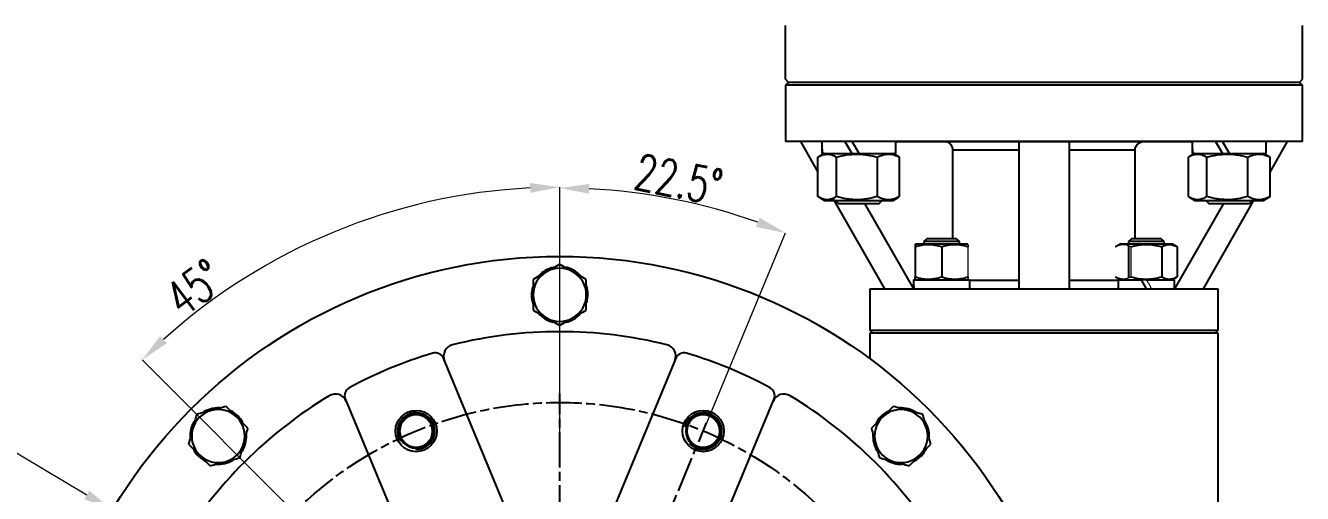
# Model space of a CAD drawing. Header units: millimetres. Extents: x 2404 to 4548, y 1024 to 2541.
# Drawn here: x 3567.4 to 3999.8, y 1942.2 to 2100.8 of the extents above; entities that cross this region are included whole.
import ezdxf

# ---------------------------------------------------------------- set-up
doc = ezdxf.new("R2010")
doc.units = ezdxf.units.MM
doc.linetypes.add('AM_ISO08W050', pattern=[18, 12, -1.5, 3, -1.5])
for name, color, linetype, lineweight in [('AM_5', 3, 'Continuous', 25), ('AM_7', 4, 'AM_ISO08W050', 25), ('粗实线', 7, 'Continuous', 40)]:
    doc.layers.add(name, color=color, linetype=linetype, lineweight=lineweight)
doc.styles.add('SLDTEXTSTYLE1', font='txt.shx', dxfattribs={"width": 0.7, "bigfont": 'gbcbig.shx'})
doc.dimstyles.new('SLDDIMSTYLE12$2', dxfattribs={"dimtxt": 12, "dimasz": 10, "dimexe": 0, "dimexo": 0.0625, "dimgap": 0.875, "dimtad": 1, "dimdec": 1, "dimlfac": 1.8, "dimrnd": 1e-09, "dimzin": 12, "dimdsep": 46, "dimtxsty": 'SLDTEXTSTYLE1', "dimcen": 0.09, "dimdle": 8.16, "dimclrd": 3, "dimclre": 3, "dimadec": 0, "dimazin": 3, "dimtfac": 1, "dimtdec": 1, "dimtofl": 0, "dimtmove": 0, "dimatfit": 3, "dimfxl": 0, "dimfrac": 2, "dimtolj": 1, "dimlwd": 5, "dimlwe": 5, "dimarcsym": 0})
doc.dimstyles.new('SLDDIMSTYLE12$3', dxfattribs={"dimtxt": 12, "dimasz": 10, "dimexe": 0, "dimexo": 0.0625, "dimgap": 0.875, "dimtad": 1, "dimdec": 1, "dimlfac": 1.8, "dimrnd": 1e-09, "dimzin": 12, "dimdsep": 46, "dimtxsty": 'SLDTEXTSTYLE1', "dimcen": 0.09, "dimdle": 8.16, "dimclrd": 3, "dimclre": 3, "dimadec": 0, "dimazin": 3, "dimtfac": 1, "dimtdec": 1, "dimtofl": 0, "dimtmove": 0, "dimatfit": 3, "dimfxl": 0, "dimfrac": 2, "dimtolj": 1, "dimlwd": 5, "dimlwe": 5, "dimarcsym": 0})

# ---------------------------------------------------------------- blocks, each defined once
blk = doc.blocks.new('*D58')
at = {"layer": 'AM_5', "color": 3, "linetype": 'Continuous', "lineweight": 5, "transparency": 16777216}
blk.add_line((3530.68, 1976.08), (3588.22, 1941.7), dxfattribs=at)
at = {"layer": 'AM_5', "color": 3, "lineweight": 5, "transparency": 16777216}
for p, q in [((3748.22, 1846.03), (3748.4, 1846.03)), ((3748.31, 1845.94), (3748.31, 1846.12))]:
    blk.add_line(p, q, dxfattribs=at)
at = {"layer": 'AM_5', "color": 3, "transparency": 16777216}
blk.add_solid([(3589.07, 1943.13), (3587.36, 1940.27), (3596.8, 1936.57)], dxfattribs=at)
at = {"layer": 'Defpoints', "color": 0, "transparency": 16777216}
for p in [(3596.8, 1936.57), (3899.81, 1755.49)]:
    blk.add_point(p, dxfattribs=at)
at = {"layer": 'AM_5', "color": 0, "transparency": 16777216, "insert": (3548.18, 1973.64), "char_height": 12, "attachment_point": 5, "rotation": 329.1367, "style": 'SLDTEXTSTYLE1'}
blk.add_mtext('\\A1;∅353', dxfattribs=at)
blk = doc.blocks.new('*D48')
at = {"layer": 'AM_5', "color": 3, "linetype": 'Continuous', "lineweight": 5, "transparency": 16777216}
blk.add_line((3748.31, 1960.66), (3748.31, 2046.01), dxfattribs=at)
at = {"layer": 'AM_5', "color": 3, "lineweight": 5, "transparency": 16777216}
blk.add_line((3689.93, 1904.41), (3606.9, 1987.44), dxfattribs=at)
at = {"layer": 'AM_5', "color": 3, "linetype": 'Continuous', "lineweight": 5, "transparency": 16777216}
blk.add_arc((3748.31, 1846.03), 199.98, 92.8654, 132.1346, dxfattribs=at)
at = {"layer": 'AM_5', "color": 3, "transparency": 16777216}
for points in [[(3738.27, 2047.43), (3738.35, 2044.09), (3748.31, 2046.01)], [(3615.29, 1993.12), (3613, 1995.54), (3606.9, 1987.44)]]:
    blk.add_solid(points, dxfattribs=at)
at = {"layer": 'Defpoints', "color": 0, "transparency": 16777216}
for p in [(3696.55, 2039.2), (3748.31, 1960.6), (3689.97, 1904.36), (3748.31, 1846.03), (3748.31, 1730.54)]:
    blk.add_point(p, dxfattribs=at)
at = {"layer": 'AM_5', "color": 0, "transparency": 16777216, "insert": (3624.7, 2011.89), "char_height": 12, "attachment_point": 5, "rotation": 36.6942, "style": 'SLDTEXTSTYLE1'}
blk.add_mtext('\\A1;45°', dxfattribs=at)
blk = doc.blocks.new('*D64')
at = {"layer": 'AM_5', "color": 3, "linetype": 'Continuous', "lineweight": 5, "transparency": 16777216}
blk.add_line((3748.31, 1976.09), (3748.31, 2045.7), dxfattribs=at)
at = {"layer": 'AM_5', "color": 3, "lineweight": 5, "transparency": 16777216}
blk.add_line((3798.08, 1966.19), (3824.72, 2030.5), dxfattribs=at)
at = {"layer": 'AM_5', "color": 3, "linetype": 'Continuous', "lineweight": 5, "transparency": 16777216}
blk.add_arc((3748.31, 1846.03), 199.68, 70.3697, 87.1303, dxfattribs=at)
at = {"layer": 'AM_5', "color": 3, "transparency": 16777216}
for points in [[(3758.26, 2043.79), (3758.35, 2047.12), (3748.31, 2045.7)], [(3815.99, 2035.65), (3814.79, 2032.54), (3824.72, 2030.5)]]:
    blk.add_solid(points, dxfattribs=at)
at = {"layer": 'Defpoints', "color": 0, "transparency": 16777216}
for p in [(3799.99, 2038.9), (3748.31, 1976.03), (3798.06, 1966.13), (3747.16, 1843.26), (3748.31, 1843.03)]:
    blk.add_point(p, dxfattribs=at)
at = {"layer": 'AM_5', "color": 0, "transparency": 16777216, "insert": (3788.6, 2048.61), "char_height": 12, "attachment_point": 5, "rotation": 348.75, "style": 'SLDTEXTSTYLE1'}
blk.add_mtext('\\A1;22.5%%D', dxfattribs=at)
blk = doc.blocks.new('*U43')
at = {"layer": '粗实线', "linetype": 'ByBlock'}
blk.add_circle((-0.07, 0), 5.7, dxfattribs=at)
at = {"layer": '粗实线', "color": 3, "linetype": 'ByBlock'}
blk.add_arc((-0.07, 0), 6.09, 222.8944, 167.5618, dxfattribs=at)
blk = doc.blocks.new('*U45')
at = {"layer": '粗实线', "color": 0, "linetype": 'ByBlock', "lineweight": -2, "transparency": 16777216}
for p, rotation in [((18900.81, 8919.97), 45), ((19066.74, 8851.14), 315), ((18832.03, 8851.26), 90.00000000000001), ((18831.98, 8754.04), 135), ((19066.69, 8753.92), 270), ((18900.69, 8685.26), 180), ((18997.91, 8685.21), 225)]:
    blk.add_blockref('*U43', p, dxfattribs=dict(at, rotation=rotation))
blk.add_blockref('*U43', (18998.03, 8919.92), dxfattribs=at)

msp = doc.modelspace()

# ---------------------------------------------------------------- linework, layer by layer
at = {"linetype": 'ByBlock'}
for p, q in [((3824.826, 2082.602), (3824.826, 2100.796)), ((3999.826, 2082.602), (3999.826, 2100.796)), ((3825.826, 2081.478), (3824.826, 2082.602)), ((3998.826, 2081.478), (3999.826, 2082.602)), ((3862.139, 2061.528), (3962.477, 2061.528))]:
    msp.add_line(p, q, dxfattribs=at)
at = {"color": 7, "linetype": 'Continuous', "lineweight": 25}
for p, q in [((3825.808, 2081.528), (3824.808, 2080.528)), ((3824.808, 2080.528), (3824.808, 2061.528)), ((3912.308, 2080.528), (3824.808, 2080.528)), ((3998.808, 2081.528), (3825.808, 2081.528)), ((3999.808, 2080.528), (3912.308, 2080.528)), ((3999.808, 2080.528), (3998.808, 2081.528)), ((3999.808, 2061.528), (3999.808, 2080.528)), ((3912.308, 2061.528), (3824.808, 2061.528)), ((3829.808, 2061.528), (3835.755, 2051.095)), ((3862.139, 2061.528), (3837.039, 2061.528)), ((3844.91, 2061.528), (3847.277, 2057.428)), ((3849.702, 2057.428), (3847.335, 2061.528)), ((3862.139, 2057.428), (3862.139, 2061.528)), ((3903.808, 2058.528), (3881.458, 2058.528)), ((3881.458, 2028.528), (3881.458, 2058.528)), ((3903.808, 2061.528), (3903.808, 2011.528)), ((3999.808, 2061.528), (3912.308, 2061.528)), ((3920.808, 2061.528), (3920.808, 2011.528)), ((3943.159, 2058.528), (3920.808, 2058.528)), ((3943.159, 2028.528), (3943.159, 2058.528)), ((3987.577, 2061.528), (3962.477, 2061.528)), ((3970.348, 2061.528), (3972.715, 2057.428)), ((3975.14, 2057.428), (3972.773, 2061.528)), ((3987.577, 2057.428), (3987.577, 2061.528)), ((3988.861, 2051.095), (3994.808, 2061.528)), ((3835.755, 2042.817), (3835.755, 2056.14)), ((3837.964, 2057.428), (3836.133, 2056.371)), ((3837.039, 2057.428), (3837.264, 2057.428)), ((3837.264, 2057.428), (3862.139, 2057.428)), ((3841.99, 2042.817), (3841.99, 2056.14)), ((3855.824, 2056.14), (3855.824, 2042.817)), ((3863.046, 2056.371), (3861.214, 2057.428)), ((3863.423, 2056.14), (3863.027, 2056.338)), ((3863.423, 2042.817), (3863.423, 2056.14)), ((3961.193, 2042.817), (3961.193, 2056.14)), ((3963.402, 2057.428), (3961.57, 2056.371)), ((3962.477, 2057.428), (3962.702, 2057.428)), ((3962.702, 2057.428), (3987.577, 2057.428)), ((3967.428, 2042.817), (3967.428, 2056.14)), ((3981.262, 2056.14), (3981.262, 2042.817)), ((3988.484, 2056.371), (3986.652, 2057.428)), ((3988.861, 2056.14), (3988.465, 2056.338)), ((3988.861, 2042.817), (3988.861, 2056.14)), ((3836.136, 2042.584), (3837.964, 2041.528)), ((3837.964, 2041.528), (3849.589, 2041.528)), ((3840.833, 2042.187), (3858.308, 2011.528)), ((3841.672, 2041.528), (3842.672, 2040.528)), ((3849.589, 2041.528), (3861.214, 2041.528)), ((3856.507, 2040.528), (3857.507, 2041.528)), ((3861.214, 2041.528), (3863.043, 2042.584)), ((3863.027, 2042.612), (3863.423, 2042.817)), ((3961.574, 2042.584), (3963.402, 2041.528)), ((3963.402, 2041.528), (3975.027, 2041.528)), ((3966.308, 2011.528), (3983.625, 2041.908)), ((3967.11, 2041.528), (3968.11, 2040.528)), ((3975.027, 2041.528), (3986.652, 2041.528)), ((3981.945, 2040.528), (3982.945, 2041.528)), ((3986.652, 2041.528), (3988.481, 2042.584)), ((3988.465, 2042.612), (3988.861, 2042.817)), ((3842.672, 2040.528), (3849.589, 2040.528)), ((3849.589, 2040.528), (3856.507, 2040.528)), ((3851.562, 2040.528), (3868.092, 2011.528)), ((3973.054, 2040.528), (3956.524, 2011.528)), ((3968.11, 2040.528), (3975.027, 2040.528)), ((3975.027, 2040.528), (3981.945, 2040.528)), ((3872.607, 2028.528), (3871.66, 2027.581)), ((3877.66, 2028.528), (3872.607, 2028.528)), ((3882.713, 2028.528), (3877.66, 2028.528)), ((3883.66, 2027.581), (3882.713, 2028.528)), ((3941.903, 2028.528), (3940.956, 2027.581)), ((3946.956, 2028.528), (3941.903, 2028.528)), ((3952.009, 2028.528), (3946.956, 2028.528)), ((3952.956, 2027.581), (3952.009, 2028.528)), ((3869.035, 2026.828), (3868.66, 2026.612)), ((3868.66, 2025.808), (3868.66, 2015.649)), ((3869.035, 2026.828), (3877.66, 2026.828)), ((3871.66, 2027.581), (3871.66, 2026.828)), ((3883.66, 2027.581), (3871.66, 2027.581)), ((3877.66, 2026.828), (3886.285, 2026.828)), ((3877.66, 2025.808), (3877.66, 2015.649)), ((3883.66, 2026.828), (3883.66, 2027.581)), ((3886.66, 2026.612), (3886.285, 2026.828)), ((3938.331, 2026.828), (3936.564, 2025.808)), ((3938.331, 2026.828), (3946.956, 2026.828)), ((3940.956, 2027.581), (3940.956, 2026.828)), ((3952.956, 2027.581), (3940.956, 2027.581)), ((3940.956, 2026.175), (3940.956, 2015.281)), ((3946.956, 2026.828), (3955.581, 2026.828)), ((3952.153, 2025.808), (3952.153, 2015.649)), ((3952.956, 2026.828), (3952.956, 2027.581)), ((3957.349, 2025.808), (3955.581, 2026.828)), ((3957.349, 2025.808), (3957.349, 2015.649)), ((3936.564, 2015.649), (3938.331, 2014.628)), ((3955.581, 2014.628), (3957.349, 2015.649)), ((3853.308, 2011.528), (3853.308, 1997.528)), ((3853.308, 2011.528), (3912.308, 2011.528)), ((3868.11, 2014.628), (3887.21, 2014.628)), ((3868.66, 2014.845), (3869.035, 2014.628)), ((3886.285, 2014.628), (3886.66, 2014.845)), ((3887.21, 2011.528), (3887.21, 2014.628)), ((3887.21, 2014.528), (3903.808, 2014.528)), ((3912.308, 2011.528), (3971.308, 2011.528)), ((3920.808, 2014.528), (3937.406, 2014.528)), ((3937.406, 2014.628), (3937.406, 2011.528)), ((3937.406, 2014.628), (3945.167, 2014.628)), ((3945.167, 2014.628), (3946.956, 2011.528)), ((3946.956, 2014.628), (3956.506, 2014.628)), ((3956.506, 2011.528), (3956.506, 2014.628)), ((3971.308, 1997.528), (3971.308, 2011.528)), ((3853.308, 1997.528), (3854.308, 1996.528)), ((3853.308, 1997.528), (3912.308, 1997.528)), ((3853.308, 1996.528), (3853.308, 1987.899)), ((3912.308, 1996.528), (3853.308, 1996.528)), ((3912.308, 1997.528), (3971.308, 1997.528)), ((3971.308, 1996.528), (3912.308, 1996.528)), ((3970.308, 1996.528), (3971.308, 1997.528)), ((3971.308, 1695.528), (3971.308, 1996.528)), ((3733.122, 1929.726), (3708.977, 1988.018)), ((3787.639, 1988.018), (3763.494, 1929.726)), ((3675.718, 1974.241), (3690.824, 1937.77)), ((3805.792, 1937.77), (3820.899, 1974.241))]:
    msp.add_line(p, q, dxfattribs=at)
at = {"color": 144, "linetype": 'Continuous', "lineweight": 18}
for p, q in [((3886.66, 2015.649), (3886.66, 2025.808)), ((3941.76, 2025.808), (3941.76, 2015.649)), ((3945.167, 2014.628), (3946.956, 2014.628))]:
    msp.add_line(p, q, dxfattribs=at)
at = {"color": 7, "linetype": 'Continuous', "lineweight": 25}
for centre, radius in [((3748.308, 1846.028), 176.5), ((3699.707, 1963.361), 7), ((3796.909, 1963.361), 7)]:
    msp.add_circle(centre, radius, dxfattribs=at)
for centre, radius, start, end in [((3748.308, 2009.528), 9, 120, 180), ((3748.308, 2009.528), 9.55, 103.51521, 137.78984), ((3748.308, 2009.528), 9, 60, 120), ((3748.308, 2009.528), 9.55, 42.8059, 79.1982), ((3748.308, 2009.528), 9, 0, 60), ((3748.308, 2009.528), 9.55, 163.41073, 199.16193), ((3748.308, 2009.528), 9.55, 343.69476, 18.28049), ((3748.308, 2009.528), 9, 180, 240), ((3748.308, 2009.528), 9, 300, 0), ((3748.308, 2009.528), 9.55, 220.9144, 256.31319), ((3748.308, 2009.528), 9.55, 282.65879, 316.76773), ((3748.308, 2009.528), 9, 240, 300), ((3748.308, 1846.028), 151, 76.10722, 103.89278), ((3748.308, 1846.028), 150, 106.6433, 118.3567), ((3706.206, 1986.87), 3, 22.5, 106.6433), ((3713.013, 1988.728), 4, 103.89278, 202.5), ((3783.604, 1988.728), 4, 337.5, 76.10722), ((3790.411, 1986.87), 3, 73.3567, 157.5), ((3748.308, 1846.028), 150, 61.6433, 73.3567), ((3678.489, 1975.389), 3, 118.3567, 202.5), ((3818.127, 1975.389), 3, 337.5, 61.6433), ((3748.308, 1846.028), 151, 121.10722, 148.89278), ((3672.362, 1971.89), 4, 22.5, 121.10722), ((3824.254, 1971.89), 4, 58.89278, 157.5), ((3748.308, 1846.028), 151, 31.10722, 58.89278), ((3632.696, 1961.64), 9, 105, 165), ((3632.696, 1961.64), 9.55, 87.8059, 124.1982), ((3632.696, 1961.64), 9, 45, 105), ((3632.696, 1961.64), 9.55, 28.69476, 63.28049), ((3632.696, 1961.64), 9, 345, 45), ((3863.92, 1961.64), 9, 135, 195), ((3863.92, 1961.64), 9.55, 118.41073, 154.16193), ((3863.92, 1961.64), 9, 75, 135), ((3863.92, 1961.64), 9.55, 58.51521, 92.78984), ((3863.92, 1961.64), 9, 15, 75), ((3632.696, 1961.64), 9.55, 148.51521, 182.78984), ((3632.696, 1961.64), 9, 165, 225), ((3863.92, 1961.64), 9, 315, 15), ((3863.92, 1961.64), 9.55, 357.8059, 34.1982), ((3632.696, 1961.64), 9, 285, 345), ((3632.696, 1961.64), 9.55, 327.65879, 1.76773), ((3863.92, 1961.64), 9.55, 175.9144, 211.31319), ((3863.92, 1961.64), 9, 195, 255), ((3632.696, 1961.64), 9.55, 208.41073, 244.16193), ((3632.696, 1961.64), 9, 225, 285), ((3863.92, 1961.64), 9, 255, 315), ((3863.92, 1961.64), 9.55, 298.69476, 333.28049), ((3632.696, 1961.64), 9.55, 265.9144, 301.31319), ((3863.92, 1961.64), 9.55, 237.65879, 271.76773)]:
    msp.add_arc(centre, radius, start, end, dxfattribs=at)
for centre, major_axis, start_param, end_param in [((3849.589, 2061.528), (0, -21.737), 4.712389, 4.9021421), ((3849.589, 2057.428), (0, -21.737), 4.6179404, 4.712389), ((3975.027, 2061.528), (0, -21.737), 4.712389, 4.9021421), ((3975.027, 2057.428), (0, -21.737), 4.6179404, 4.712389), ((3877.66, 2014.628), (0, 16.541), 1.5707963, 1.7593233), ((3877.66, 2011.528), (0, 16.541), 1.4769526, 1.5707963)]:
    msp.add_ellipse(centre, major_axis=major_axis, ratio=0.5773503, start_param=start_param, end_param=end_param, dxfattribs=at)
for points, knots in [([(3881.458, 2058.528), (3881.458, 2058.73), (3881.437, 2058.928), (3881.355, 2059.316), (3881.294, 2059.51), (3881.134, 2059.875), (3881.037, 2060.048), (3880.807, 2060.375), (3880.675, 2060.528), (3880.243, 2060.939), (3879.898, 2061.159), (3879.343, 2061.378), (3879.15, 2061.434), (3878.756, 2061.509), (3878.557, 2061.528), (3878.356, 2061.528)], [0, 0, 0, 0, 0.125, 0.125, 0.25, 0.25, 0.375, 0.375, 0.5, 0.5, 0.75, 0.75, 0.875, 0.875, 1, 1, 1, 1]), ([(3943.159, 2058.528), (3943.159, 2058.73), (3943.179, 2058.928), (3943.261, 2059.316), (3943.323, 2059.51), (3943.482, 2059.875), (3943.58, 2060.048), (3943.809, 2060.375), (3943.942, 2060.528), (3944.374, 2060.939), (3944.719, 2061.159), (3945.273, 2061.378), (3945.467, 2061.434), (3945.86, 2061.509), (3946.059, 2061.528), (3946.26, 2061.528)], [0, 0, 0, 0, 0.125, 0.125, 0.25, 0.25, 0.375, 0.375, 0.5, 0.5, 0.75, 0.75, 0.875, 0.875, 1, 1, 1, 1]), ([(3835.755, 2056.14), (3836.264, 2056.466), (3836.777, 2056.736), (3837.813, 2057.108), (3838.337, 2057.211), (3839.132, 2057.212), (3839.398, 2057.187), (3839.925, 2057.089), (3840.186, 2057.017), (3840.966, 2056.737), (3841.48, 2056.467), (3841.99, 2056.14)], [0, 0, 0, 0, 0.25, 0.25, 0.5, 0.5, 0.625, 0.625, 0.75, 0.75, 1, 1, 1, 1]), ([(3841.99, 2056.14), (3843.119, 2056.466), (3844.257, 2056.736), (3846.556, 2057.108), (3847.717, 2057.211), (3849.482, 2057.212), (3850.073, 2057.187), (3851.241, 2057.089), (3851.822, 2057.017), (3853.553, 2056.737), (3854.693, 2056.467), (3855.824, 2056.14)], [0, 0, 0, 0, 0.25, 0.25, 0.5, 0.5, 0.625, 0.625, 0.75, 0.75, 1, 1, 1, 1]), ([(3855.824, 2056.14), (3856.444, 2056.466), (3857.069, 2056.736), (3858.332, 2057.108), (3858.97, 2057.211), (3859.939, 2057.212), (3860.264, 2057.187), (3860.906, 2057.089), (3861.225, 2057.017), (3862.176, 2056.737), (3862.802, 2056.467), (3863.423, 2056.14)], [0, 0, 0, 0, 0.25, 0.25, 0.5, 0.5, 0.625, 0.625, 0.75, 0.75, 1, 1, 1, 1]), ([(3961.193, 2056.14), (3961.702, 2056.466), (3962.215, 2056.736), (3963.251, 2057.108), (3963.774, 2057.211), (3964.57, 2057.212), (3964.836, 2057.187), (3965.363, 2057.089), (3965.624, 2057.017), (3966.404, 2056.737), (3966.918, 2056.467), (3967.428, 2056.14)], [0, 0, 0, 0, 0.25, 0.25, 0.5, 0.5, 0.625, 0.625, 0.75, 0.75, 1, 1, 1, 1]), ([(3967.428, 2056.14), (3968.557, 2056.466), (3969.695, 2056.736), (3971.994, 2057.108), (3973.155, 2057.211), (3974.92, 2057.212), (3975.51, 2057.187), (3976.679, 2057.089), (3977.26, 2057.017), (3978.991, 2056.737), (3980.131, 2056.467), (3981.262, 2056.14)], [0, 0, 0, 0, 0.25, 0.25, 0.5, 0.5, 0.625, 0.625, 0.75, 0.75, 1, 1, 1, 1]), ([(3981.262, 2056.14), (3981.882, 2056.466), (3982.507, 2056.736), (3983.77, 2057.108), (3984.408, 2057.211), (3985.377, 2057.212), (3985.702, 2057.187), (3986.344, 2057.089), (3986.663, 2057.017), (3987.614, 2056.737), (3988.24, 2056.467), (3988.861, 2056.14)], [0, 0, 0, 0, 0.25, 0.25, 0.5, 0.5, 0.625, 0.625, 0.75, 0.75, 1, 1, 1, 1]), ([(3841.99, 2042.817), (3841.481, 2042.49), (3840.968, 2042.221), (3839.932, 2041.848), (3839.409, 2041.745), (3838.613, 2041.744), (3838.347, 2041.769), (3837.82, 2041.867), (3837.559, 2041.94), (3836.779, 2042.22), (3836.265, 2042.49), (3835.755, 2042.817)], [0, 0, 0, 0, 0.25, 0.25, 0.5, 0.5, 0.625, 0.625, 0.75, 0.75, 1, 1, 1, 1]), ([(3855.824, 2042.817), (3854.694, 2042.49), (3853.557, 2042.221), (3851.258, 2041.848), (3850.096, 2041.745), (3848.332, 2041.744), (3847.741, 2041.769), (3846.572, 2041.867), (3845.992, 2041.94), (3844.261, 2042.22), (3843.121, 2042.49), (3841.99, 2042.817)], [0, 0, 0, 0, 0.25, 0.25, 0.5, 0.5, 0.625, 0.625, 0.75, 0.75, 1, 1, 1, 1]), ([(3863.423, 2042.817), (3862.803, 2042.49), (3862.178, 2042.221), (3860.915, 2041.848), (3860.277, 2041.745), (3859.308, 2041.744), (3858.983, 2041.769), (3858.341, 2041.867), (3858.022, 2041.94), (3857.071, 2042.22), (3856.445, 2042.49), (3855.824, 2042.817)], [0, 0, 0, 0, 0.25, 0.25, 0.5, 0.5, 0.625, 0.625, 0.75, 0.75, 1, 1, 1, 1]), ([(3967.428, 2042.817), (3966.919, 2042.49), (3966.406, 2042.221), (3965.37, 2041.848), (3964.846, 2041.745), (3964.051, 2041.744), (3963.785, 2041.769), (3963.258, 2041.867), (3962.997, 2041.94), (3962.217, 2042.22), (3961.703, 2042.49), (3961.193, 2042.817)], [0, 0, 0, 0, 0.25, 0.25, 0.5, 0.5, 0.625, 0.625, 0.75, 0.75, 1, 1, 1, 1]), ([(3981.262, 2042.817), (3980.132, 2042.49), (3978.995, 2042.221), (3976.696, 2041.848), (3975.534, 2041.745), (3973.77, 2041.744), (3973.179, 2041.769), (3972.01, 2041.867), (3971.43, 2041.94), (3969.699, 2042.22), (3968.559, 2042.49), (3967.428, 2042.817)], [0, 0, 0, 0, 0.25, 0.25, 0.5, 0.5, 0.625, 0.625, 0.75, 0.75, 1, 1, 1, 1]), ([(3988.861, 2042.817), (3988.241, 2042.49), (3987.616, 2042.221), (3986.353, 2041.848), (3985.715, 2041.745), (3984.746, 2041.744), (3984.421, 2041.769), (3983.779, 2041.867), (3983.46, 2041.94), (3982.509, 2042.22), (3981.883, 2042.49), (3981.262, 2042.817)], [0, 0, 0, 0, 0.25, 0.25, 0.5, 0.5, 0.625, 0.625, 0.75, 0.75, 1, 1, 1, 1]), ([(3868.66, 2026.583), (3868.66, 2026.592), (3868.66, 2026.663), (3868.66, 2026.404), (3868.66, 2026.008), (3868.66, 2025.808)], [0, 0, 0, 0, 0.0694623, 0.5304681, 1, 1, 1, 1]), ([(3868.66, 2025.808), (3869.395, 2026.053), (3870.135, 2026.255), (3871.631, 2026.534), (3872.386, 2026.611), (3873.534, 2026.612), (3873.918, 2026.593), (3874.679, 2026.52), (3875.056, 2026.466), (3876.182, 2026.255), (3876.924, 2026.053), (3877.66, 2025.808)], [0, 0, 0, 0, 0.25, 0.25, 0.5, 0.5, 0.625, 0.625, 0.75, 0.75, 1, 1, 1, 1]), ([(3877.66, 2025.808), (3878.395, 2026.053), (3879.135, 2026.255), (3880.631, 2026.534), (3881.386, 2026.611), (3882.534, 2026.612), (3882.918, 2026.593), (3883.679, 2026.52), (3884.056, 2026.466), (3885.182, 2026.255), (3885.924, 2026.053), (3886.66, 2025.808)], [0, 0, 0, 0, 0.25, 0.25, 0.5, 0.5, 0.625, 0.625, 0.75, 0.75, 1, 1, 1, 1]), ([(3941.76, 2025.808), (3942.609, 2026.053), (3943.463, 2026.255), (3945.19, 2026.534), (3946.063, 2026.611), (3947.388, 2026.612), (3947.832, 2026.593), (3948.71, 2026.52), (3949.146, 2026.466), (3950.446, 2026.255), (3951.303, 2026.053), (3952.153, 2025.808)], [0, 0, 0, 0, 0.25, 0.25, 0.5, 0.5, 0.625, 0.625, 0.75, 0.75, 1, 1, 1, 1]), ([(3952.153, 2025.808), (3952.577, 2026.053), (3953.004, 2026.255), (3953.868, 2026.534), (3954.304, 2026.611), (3954.967, 2026.612), (3955.188, 2026.593), (3955.627, 2026.52), (3955.846, 2026.466), (3956.496, 2026.255), (3956.924, 2026.053), (3957.349, 2025.808)], [0, 0, 0, 0, 0.25, 0.25, 0.5, 0.5, 0.625, 0.625, 0.75, 0.75, 1, 1, 1, 1]), ([(3748.308, 2019.921), (3747.564, 2019.491), (3746.818, 2019.06), (3745.318, 2018.194), (3744.565, 2017.76), (3743.808, 2017.322)], [0, 0, 0, 0, 0.5, 0.5, 1, 1, 1, 1]), ([(3752.808, 2017.322), (3752.051, 2017.76), (3751.298, 2018.194), (3749.798, 2019.06), (3749.052, 2019.491), (3748.308, 2019.921)], [0, 0, 0, 0, 0.5, 0.5, 1, 1, 1, 1]), ([(3743.808, 2017.322), (3743.051, 2016.885), (3742.298, 2016.45), (3740.798, 2015.585), (3740.052, 2015.154), (3739.308, 2014.724)], [0, 0, 0, 0, 0.5, 0.5, 1, 1, 1, 1]), ([(3757.308, 2014.724), (3756.564, 2015.154), (3755.818, 2015.585), (3754.318, 2016.45), (3753.565, 2016.885), (3752.808, 2017.322)], [0, 0, 0, 0, 0.5, 0.5, 1, 1, 1, 1]), ([(3868.66, 2015.649), (3869.395, 2015.404), (3870.135, 2015.202), (3871.631, 2014.922), (3872.386, 2014.845), (3873.534, 2014.844), (3873.918, 2014.863), (3874.679, 2014.937), (3875.056, 2014.991), (3876.182, 2015.201), (3876.924, 2015.403), (3877.66, 2015.649)], [0, 0, 0, 0, 0.25, 0.25, 0.5, 0.5, 0.625, 0.625, 0.75, 0.75, 1, 1, 1, 1]), ([(3868.66, 2014.873), (3868.66, 2014.864), (3868.66, 2014.793), (3868.66, 2015.052), (3868.66, 2015.449), (3868.66, 2015.649)], [0, 0, 0, 0, 0.0694622, 0.530468, 1, 1, 1, 1]), ([(3877.66, 2015.649), (3878.395, 2015.404), (3879.135, 2015.202), (3880.631, 2014.922), (3881.386, 2014.845), (3882.534, 2014.844), (3882.918, 2014.863), (3883.679, 2014.937), (3884.056, 2014.991), (3885.182, 2015.201), (3885.924, 2015.403), (3886.66, 2015.649)], [0, 0, 0, 0, 0.25, 0.25, 0.5, 0.5, 0.625, 0.625, 0.75, 0.75, 1, 1, 1, 1]), ([(3941.76, 2015.649), (3942.609, 2015.404), (3943.463, 2015.202), (3945.19, 2014.922), (3946.063, 2014.845), (3947.388, 2014.844), (3947.832, 2014.863), (3948.71, 2014.937), (3949.146, 2014.991), (3950.446, 2015.201), (3951.303, 2015.403), (3952.153, 2015.649)], [0, 0, 0, 0, 0.25, 0.25, 0.5, 0.5, 0.625, 0.625, 0.75, 0.75, 1, 1, 1, 1]), ([(3952.153, 2015.649), (3952.577, 2015.404), (3953.004, 2015.202), (3953.868, 2014.922), (3954.304, 2014.845), (3954.967, 2014.844), (3955.188, 2014.863), (3955.627, 2014.937), (3955.846, 2014.991), (3956.496, 2015.201), (3956.924, 2015.403), (3957.349, 2015.649)], [0, 0, 0, 0, 0.25, 0.25, 0.5, 0.5, 0.625, 0.625, 0.75, 0.75, 1, 1, 1, 1]), ([(3739.308, 2014.724), (3739.308, 2013.865), (3739.308, 2013.004), (3739.308, 2011.272), (3739.308, 2010.402), (3739.308, 2009.528)], [0, 0, 0, 0, 0.5, 0.5, 1, 1, 1, 1]), ([(3757.308, 2009.528), (3757.308, 2010.402), (3757.308, 2011.272), (3757.308, 2013.004), (3757.308, 2013.865), (3757.308, 2014.724)], [0, 0, 0, 0, 0.5, 0.5, 1, 1, 1, 1]), ([(3739.308, 2009.528), (3739.308, 2008.654), (3739.308, 2007.784), (3739.308, 2006.053), (3739.308, 2005.191), (3739.308, 2004.332)], [0, 0, 0, 0, 0.5, 0.5, 1, 1, 1, 1]), ([(3757.308, 2004.332), (3757.308, 2005.191), (3757.308, 2006.053), (3757.308, 2007.784), (3757.308, 2008.654), (3757.308, 2009.528)], [0, 0, 0, 0, 0.5, 0.5, 1, 1, 1, 1]), ([(3739.308, 2004.332), (3740.052, 2003.903), (3740.798, 2003.472), (3742.298, 2002.606), (3743.051, 2002.171), (3743.808, 2001.734)], [0, 0, 0, 0, 0.5, 0.5, 1, 1, 1, 1]), ([(3752.808, 2001.734), (3753.565, 2002.171), (3754.318, 2002.606), (3755.818, 2003.472), (3756.564, 2003.903), (3757.308, 2004.332)], [0, 0, 0, 0, 0.5, 0.5, 1, 1, 1, 1]), ([(3743.808, 2001.734), (3744.565, 2001.297), (3745.318, 2000.862), (3746.818, 1999.996), (3747.564, 1999.565), (3748.308, 1999.136)], [0, 0, 0, 0, 0.5, 0.5, 1, 1, 1, 1]), ([(3748.308, 1999.136), (3749.052, 1999.565), (3749.798, 1999.996), (3751.298, 2000.862), (3752.051, 2001.297), (3752.808, 2001.734)], [0, 0, 0, 0, 0.5, 0.5, 1, 1, 1, 1]), ([(3625.348, 1968.989), (3625.125, 1968.159), (3624.902, 1967.326), (3624.454, 1965.654), (3624.229, 1964.814), (3624.003, 1963.97)], [0, 0, 0, 0, 0.5, 0.5, 1, 1, 1, 1]), ([(3630.367, 1970.334), (3629.522, 1970.107), (3628.682, 1969.882), (3627.01, 1969.434), (3626.178, 1969.211), (3625.348, 1968.989)], [0, 0, 0, 0, 0.5, 0.5, 1, 1, 1, 1]), ([(3635.386, 1971.678), (3634.556, 1971.456), (3633.724, 1971.233), (3632.051, 1970.785), (3631.211, 1970.56), (3630.367, 1970.334)], [0, 0, 0, 0, 0.5, 0.5, 1, 1, 1, 1]), ([(3639.06, 1968.004), (3638.442, 1968.622), (3637.827, 1969.237), (3636.603, 1970.462), (3635.993, 1971.071), (3635.386, 1971.678)], [0, 0, 0, 0, 0.5, 0.5, 1, 1, 1, 1]), ([(3642.734, 1964.33), (3642.127, 1964.937), (3641.518, 1965.547), (3640.293, 1966.771), (3639.678, 1967.386), (3639.06, 1968.004)], [0, 0, 0, 0, 0.5, 0.5, 1, 1, 1, 1]), ([(3857.556, 1968.004), (3856.938, 1967.386), (3856.323, 1966.771), (3855.099, 1965.547), (3854.489, 1964.937), (3853.882, 1964.33)], [0, 0, 0, 0, 0.5, 0.5, 1, 1, 1, 1]), ([(3861.23, 1971.678), (3860.623, 1971.071), (3860.014, 1970.462), (3858.789, 1969.237), (3858.174, 1968.622), (3857.556, 1968.004)], [0, 0, 0, 0, 0.5, 0.5, 1, 1, 1, 1]), ([(3866.25, 1970.334), (3865.405, 1970.56), (3864.565, 1970.785), (3862.893, 1971.233), (3862.06, 1971.456), (3861.23, 1971.678)], [0, 0, 0, 0, 0.5, 0.5, 1, 1, 1, 1]), ([(3871.269, 1968.989), (3870.439, 1969.211), (3869.606, 1969.434), (3867.934, 1969.882), (3867.094, 1970.107), (3866.25, 1970.334)], [0, 0, 0, 0, 0.5, 0.5, 1, 1, 1, 1]), ([(3872.613, 1963.97), (3872.387, 1964.814), (3872.162, 1965.654), (3871.714, 1967.326), (3871.491, 1968.159), (3871.269, 1968.989)], [0, 0, 0, 0, 0.5, 0.5, 1, 1, 1, 1]), ([(3624.003, 1963.97), (3623.777, 1963.125), (3623.552, 1962.285), (3623.103, 1960.613), (3622.88, 1959.78), (3622.658, 1958.95)], [0, 0, 0, 0, 0.5, 0.5, 1, 1, 1, 1]), ([(3641.39, 1959.311), (3641.616, 1960.155), (3641.841, 1960.995), (3642.289, 1962.668), (3642.512, 1963.5), (3642.734, 1964.33)], [0, 0, 0, 0, 0.5, 0.5, 1, 1, 1, 1]), ([(3853.882, 1964.33), (3854.104, 1963.5), (3854.327, 1962.668), (3854.775, 1960.995), (3855.001, 1960.155), (3855.227, 1959.311)], [0, 0, 0, 0, 0.5, 0.5, 1, 1, 1, 1]), ([(3873.958, 1958.95), (3873.736, 1959.78), (3873.513, 1960.613), (3873.065, 1962.285), (3872.84, 1963.125), (3872.613, 1963.97)], [0, 0, 0, 0, 0.5, 0.5, 1, 1, 1, 1]), ([(3622.658, 1958.95), (3623.265, 1958.343), (3623.875, 1957.734), (3625.099, 1956.509), (3625.714, 1955.894), (3626.332, 1955.276)], [0, 0, 0, 0, 0.5, 0.5, 1, 1, 1, 1]), ([(3640.045, 1954.292), (3640.267, 1955.121), (3640.49, 1955.954), (3640.938, 1957.626), (3641.163, 1958.466), (3641.39, 1959.311)], [0, 0, 0, 0, 0.5, 0.5, 1, 1, 1, 1]), ([(3855.227, 1959.311), (3855.453, 1958.466), (3855.678, 1957.626), (3856.126, 1955.954), (3856.349, 1955.121), (3856.572, 1954.292)], [0, 0, 0, 0, 0.5, 0.5, 1, 1, 1, 1]), ([(3870.284, 1955.276), (3870.902, 1955.894), (3871.517, 1956.509), (3872.742, 1957.734), (3873.351, 1958.343), (3873.958, 1958.95)], [0, 0, 0, 0, 0.5, 0.5, 1, 1, 1, 1]), ([(3626.332, 1955.276), (3626.95, 1954.658), (3627.565, 1954.043), (3628.79, 1952.819), (3629.399, 1952.209), (3630.007, 1951.602)], [0, 0, 0, 0, 0.5, 0.5, 1, 1, 1, 1]), ([(3866.61, 1951.602), (3867.217, 1952.209), (3867.827, 1952.819), (3869.051, 1954.043), (3869.666, 1954.658), (3870.284, 1955.276)], [0, 0, 0, 0, 0.5, 0.5, 1, 1, 1, 1]), ([(3630.007, 1951.602), (3630.836, 1951.824), (3631.669, 1952.047), (3633.341, 1952.495), (3634.181, 1952.721), (3635.026, 1952.947)], [0, 0, 0, 0, 0.5, 0.5, 1, 1, 1, 1]), ([(3635.026, 1952.947), (3635.87, 1953.173), (3636.71, 1953.398), (3638.383, 1953.846), (3639.215, 1954.069), (3640.045, 1954.292)], [0, 0, 0, 0, 0.5, 0.5, 1, 1, 1, 1]), ([(3856.572, 1954.292), (3857.401, 1954.069), (3858.234, 1953.846), (3859.906, 1953.398), (3860.746, 1953.173), (3861.591, 1952.947)], [0, 0, 0, 0, 0.5, 0.5, 1, 1, 1, 1]), ([(3861.591, 1952.947), (3862.435, 1952.721), (3863.275, 1952.495), (3864.948, 1952.047), (3865.78, 1951.824), (3866.61, 1951.602)], [0, 0, 0, 0, 0.5, 0.5, 1, 1, 1, 1])]:
    msp.add_open_spline(points, degree=3, knots=knots, dxfattribs=at)
at = {"color": 144, "linetype": 'Continuous', "lineweight": 18}
for points, knots in [([(3886.66, 2025.808), (3886.66, 2026.035), (3886.66, 2026.488), (3886.66, 2026.571), (3886.66, 2026.612)], [0, 0, 0, 0, 0.5018237, 1, 1, 1, 1]), ([(3886.66, 2026.393), (3886.66, 2026.37), (3886.66, 2026.322), (3886.66, 2026.239), (3886.66, 2026.146), (3886.66, 2026.043), (3886.66, 2025.931), (3886.66, 2025.849), (3886.66, 2025.808)], [0, 0, 0, 0, 0.16178411, 0.32490422, 0.48985138, 0.65707923, 0.8270031, 1, 1, 1, 1]), ([(3936.564, 2025.808), (3936.652, 2025.857), (3936.825, 2025.955), (3937.085, 2026.087), (3937.341, 2026.204), (3937.594, 2026.308), (3937.871, 2026.405), (3938.173, 2026.492), (3938.609, 2026.583), (3939.158, 2026.631), (3939.709, 2026.584), (3940.147, 2026.493), (3940.506, 2026.39), (3940.9, 2026.244), (3941.329, 2026.048), (3941.615, 2025.889), (3941.76, 2025.808)], [0, 0, 0, 0, 0.051743, 0.10240461, 0.15215362, 0.2011789, 0.24968905, 0.31219261, 0.37408892, 0.49906452, 0.62472379, 0.68687792, 0.74970627, 0.83101994, 0.91415727, 1, 1, 1, 1]), ([(3886.66, 2015.649), (3886.66, 2015.599), (3886.66, 2015.502), (3886.66, 2015.371), (3886.66, 2015.253), (3886.66, 2015.149), (3886.66, 2015.092), (3886.66, 2015.063)], [0, 0, 0, 0, 0.2072099, 0.4101041, 0.6093537, 0.8057093, 1, 1, 1, 1]), ([(3886.66, 2014.845), (3886.66, 2014.886), (3886.66, 2014.968), (3886.66, 2015.421), (3886.66, 2015.649)], [0, 0, 0, 0, 0.4981763, 1, 1, 1, 1]), ([(3941.76, 2015.649), (3941.673, 2015.599), (3941.499, 2015.501), (3941.24, 2015.37), (3940.984, 2015.252), (3940.73, 2015.149), (3940.453, 2015.051), (3940.152, 2014.965), (3939.716, 2014.874), (3939.166, 2014.826), (3938.616, 2014.872), (3938.177, 2014.963), (3937.818, 2015.066), (3937.425, 2015.212), (3936.996, 2015.408), (3936.71, 2015.568), (3936.564, 2015.649)], [0, 0, 0, 0, 0.051743, 0.10240461, 0.15215362, 0.2011789, 0.24968905, 0.31219261, 0.37408892, 0.49906452, 0.62472379, 0.68687792, 0.74970627, 0.83101994, 0.91415727, 1, 1, 1, 1]), ([(3946.956, 2014.628), (3947.053, 2014.461), (3947.241, 2014.136), (3947.512, 2013.666), (3947.765, 2013.229), (3947.998, 2012.825), (3948.212, 2012.454), (3948.407, 2012.116), (3948.583, 2011.811), (3948.694, 2011.619), (3948.746, 2011.528)], [0, 0, 0, 0, 0.1620197, 0.3134623, 0.4543277, 0.5846161, 0.7043274, 0.8134617, 0.9120192, 1, 1, 1, 1])]:
    msp.add_open_spline(points, degree=3, knots=knots, dxfattribs=at)
at = {"layer": 'AM_7'}
for p, q in [((3748.308, 1843.028), (3748.308, 1976.028)), ((3747.16, 1843.257), (3798.057, 1966.133))]:
    msp.add_line(p, q, dxfattribs=at)
msp.add_circle((3748.308, 1846.028), 127, dxfattribs=at)

# ---------------------------------------------------------------- block references
at = {"layer": '粗实线', "linetype": 'ByBlock'}
msp.add_blockref('*U45', (-15201.051, -6956.562), dxfattribs=at)

# ---------------------------------------------------------------- dimensions: what is measured, and where the dimension line sits
at = {"layer": 'AM_5'}
dim = msp.add_angular_dim_2l(base=(3799.988, 2038.9), line1=((3748.308, 1843.028), (3748.308, 1976.028)), line2=((3747.16, 1843.257), (3798.057, 1966.133)), text='22.5%%D', dimstyle='SLDDIMSTYLE12$2', override={"dimlfac": 1, "dimpost": ''}, dxfattribs=at)
dim.commit()
dim.dimension.update_dxf_attribs({"geometry": '*D64', "text_midpoint": (3788.604, 2048.61)})
dim = msp.add_angular_dim_2l(base=(3696.549, 2039.195), line1=((3748.308, 1730.54), (3748.308, 1960.602)), line2=((3748.308, 1846.028), (3689.972, 1904.365)), dimstyle='SLDDIMSTYLE12$2', override={"dimlfac": 1}, dxfattribs=at)
dim.commit()
dim.dimension.update_dxf_attribs({"geometry": '*D48', "text_midpoint": (3628.811, 2006.38), "dimtype": 162})
dim = msp.add_diameter_dim_2p(p1=(3899.815, 1755.485), p2=(3596.802, 1936.571), dimstyle='SLDDIMSTYLE12$3', override={"dimlfac": 1, "dimpost": ''}, dxfattribs=at)
dim.commit()
dim.dimension.update_dxf_attribs({"geometry": '*D58', "text_midpoint": (3544.654, 1967.735), "dimtype": 163})

doc.saveas('drawing.dxf')
